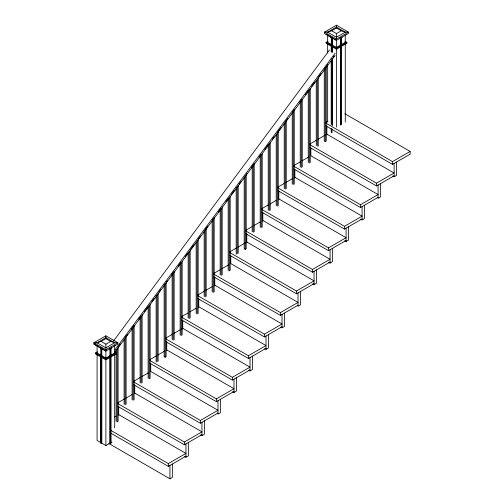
<?xml version="1.0" encoding="UTF-8"?>
<svg xmlns="http://www.w3.org/2000/svg" width="504" height="504" viewBox="0 0 504 504"><rect width="100%" height="100%" fill="white"/><g stroke="black" fill="none" stroke-linecap="round" stroke-linejoin="round"><path stroke-width="0.76" d="M110.338 355.937L110.345 348.68L111.044 348.27L111.044 355.534L110.338 355.937L109.941 355.711L109.941 348.604L110.345 348.68M340.918 45.316L340.918 38.058L341.624 37.649L341.618 44.913L340.918 45.316L340.515 45.089L340.515 37.983L340.918 38.058M113.507 340.975L329.553 49.921M114.893 349.889L335.16 53.159M118.125 347.054L120.469 343.898M125.622 336.949L127.499 334.423M131.248 329.377L134.058 325.584M138.745 319.271L140.622 316.745M144.371 311.699L147.181 307.906M151.868 301.594L154.211 298.437M158.899 292.125L160.776 289.598M166.396 282.026L167.334 280.76M172.022 274.447L173.893 271.921M178.114 266.238L180.923 262.452M185.144 256.769L187.488 253.613M190.764 249.19L194.046 244.774M198.267 239.091L200.611 235.935M205.298 229.622L207.642 226.466M212.795 219.517L213.734 218.257M218.415 211.945L220.758 208.788M225.918 201.839L227.789 199.319M231.538 194.267L234.354 190.481M239.041 184.162L240.912 181.642M246.065 174.693L247.004 173.433M251.691 167.12L254.501 163.328M259.188 157.015L261.066 154.489M264.814 149.442L267.624 145.65M272.311 139.337L274.189 136.811M277.937 131.764L281.219 127.342M285.434 121.659L287.778 118.503M292.465 112.19L294.342 109.664M299.962 102.092L300.901 100.825M305.588 94.513L307.931 91.356M311.68 86.304L314.49 82.517M318.711 76.835L321.054 73.678M324.803 68.626L327.613 64.84M333.239 57.267L334.177 56.001M114.843 352.183L335.11 55.446M336.464 25.2L324.456 32.136L324.456 33.466L336.464 40.396L348.472 33.466L348.472 32.136L336.464 25.2L336.464 28.029L331.664 30.801L327.657 32.136L324.456 32.136L336.464 39.066L348.472 32.136L345.271 32.136L341.271 30.801L336.464 28.029M327.657 32.577L327.657 32.136L336.464 27.046L345.271 32.136L345.271 32.577M331.664 30.801L336.464 33.573L341.271 30.801M328.01 41.215L326.056 42.342L326.056 43.231L336.464 49.241L346.872 43.231L346.872 42.342L344.919 41.215M345.271 32.136L336.464 37.22L327.657 32.136M340.515 37.983L340.421 38.046A1.247 0.724 60 0 0 341.227 37.624M331.311 44.913L332.413 45.089L332.413 37.983L331.311 37.649L331.311 44.913L331.714 44.686M325.937 122.377L327.965 121.206M309.922 143.949L316.021 140.433M318.049 139.255L324.148 135.74M325.502 134.952L326.857 134.171L394.109 172.998L376.494 183.166L309.922 144.736M324.255 69.854L324.255 140.931L325.256 141.511L326.258 140.931L326.258 66.73M293.908 165.52L300.686 161.608M302.041 160.826L308.813 156.914M277.899 187.091L284.672 183.179M286.026 182.398L292.799 178.485M261.885 208.662L268.657 204.75M270.012 203.969L276.11 200.447M245.87 230.233L251.969 226.712M254.003 225.54L260.096 222.018M229.862 251.805L236.634 247.892M237.989 247.111L246.796 242.027L314.049 280.854L296.434 291.022L229.862 252.586M325.937 123.165L392.509 161.601L410.124 151.427L410.124 154.205L392.509 164.373L325.937 125.937M244.194 176.929L244.194 248.787L245.196 249.367L246.198 248.787L246.198 175.367M213.847 273.376L220.62 269.464M221.974 268.682L228.753 264.77M105.89 335.821L93.876 342.758L93.876 344.087L105.89 351.023L117.898 344.087L117.898 342.758L105.89 335.821L105.89 338.65L101.083 341.422L97.083 342.758L93.876 342.758L105.89 349.688L117.898 342.758L114.692 342.758L110.691 341.422L105.89 338.65M97.083 342.758L105.89 337.674L114.692 342.758L105.89 347.842L97.083 342.758L97.083 343.199M309.922 147.508L376.494 185.944L394.109 175.776M392.748 176.022L394.109 176.809L396.509 175.417L396.509 162.061M101.083 341.422L105.89 344.194L110.691 341.422M97.43 351.836L95.477 352.964L95.477 353.852L105.89 359.862L116.298 353.852L116.298 352.964L114.345 351.836M197.833 294.947L204.611 291.035M205.966 290.254L212.738 286.341M109.941 348.604L109.84 348.667A1.247 0.724 60 0 0 110.647 348.245L110.741 348.144A1.247 0.724 60 0 0 111.548 347.729M293.914 166.307L360.486 204.737L378.094 194.569L310.848 155.742M101.934 348.655A1.247 0.724 -60 0 1 101.128 348.245L100.731 348.27L100.731 355.534L101.134 355.307M100.731 355.534L101.833 355.711L101.833 348.604L100.731 348.27M293.914 169.079L360.486 207.516L378.094 197.347M181.824 316.518L187.923 312.997M189.951 311.825L196.05 308.303M277.899 187.879L344.471 226.309L362.086 216.14L294.834 177.314M277.899 190.651L344.471 229.087L362.086 218.919M360.725 219.164L362.086 219.946L364.486 218.56L364.486 205.204M165.81 338.089L172.582 334.177M173.943 333.396L180.035 329.874M181.39 329.093L182.744 328.312L249.997 367.139L232.382 377.307L165.81 338.871M261.885 209.45L328.457 247.88L346.072 237.712L278.819 198.885M261.885 212.222L328.457 250.658L346.072 240.484M344.711 240.736L346.072 241.517L348.472 240.131L348.472 226.775M149.801 359.661L156.574 355.748M157.928 354.967L164.701 351.055M245.876 231.021L312.448 269.451L330.057 259.283L262.811 220.456M164.134 284.779L164.134 356.643L165.136 357.223L166.131 356.643L166.131 282.442M245.876 233.793L312.448 272.229L330.057 262.055M328.702 262.307L330.057 263.088L332.464 261.702L332.464 248.346M133.787 381.232L140.559 377.32M141.914 376.538L148.693 372.626M229.862 255.364L296.434 293.8L314.049 283.626M312.688 283.878L314.049 284.659L316.449 283.273L316.449 269.917M117.772 402.803L124.551 398.891M125.906 398.11L131.998 394.588M213.847 274.157L280.419 312.593L298.034 302.425L230.782 263.598M213.847 276.935L280.419 315.372L298.034 305.197M114.635 416.94L115.989 416.159M197.839 295.728L264.411 334.165L282.026 323.996L214.773 285.169M197.839 298.507L264.411 336.937L282.026 326.768M280.665 327.02L282.026 327.802L284.426 326.416L284.426 313.06M181.824 317.299L248.396 355.736L266.011 345.568L198.759 306.741M100.636 356.366L100.636 442.997L101.033 442.764L101.033 356.914M181.824 320.078L248.396 358.508L266.011 348.34M100.636 442.997L101.833 443.224L101.833 357.38M264.65 348.592L266.011 349.373L268.411 347.987L268.411 334.631M97.083 345.555L97.083 440.483L105.89 445.567L111.983 442.046M109.84 357.437L109.84 443.281L110.244 443.514L111.044 443.054L111.044 356.423M165.81 341.649L232.382 380.079L249.997 369.911M248.642 370.163L249.997 370.944L252.403 369.558L252.403 356.202M149.801 360.442L216.374 398.878L233.988 388.71L166.736 349.883M149.801 363.22L216.374 401.65L233.988 391.482M232.627 391.734L233.988 392.515L236.389 391.129L236.389 377.773M133.787 382.013L200.359 420.449L217.974 410.281L150.721 371.454M133.787 384.785L200.359 423.221L217.974 413.053M117.778 403.584L184.351 442.021L201.959 431.852L134.713 393.026M117.778 406.356L184.351 444.793L201.959 434.624M200.605 434.876L201.959 435.658L204.366 434.272L204.366 420.909M110.597 430.252L168.336 463.592L185.951 453.424L118.698 414.597M110.597 433.031L168.336 466.364L185.951 456.196M184.59 456.448L185.951 457.229L188.351 455.843L188.351 442.481M108.801 443.501L169.936 478.8L172.337 477.414L172.337 464.052M345.807 43.231L346.872 43.231M93.876 344.087L95.162 344.087M111.044 348.27L110.641 348.201L110.641 355.307L111.044 355.534M326.056 34.354L336.464 40.364M341.221 44.686L341.618 44.913M344.906 113.778L410.124 151.427M95.477 344.975L105.89 350.986M111.044 443.054L110.641 442.821L110.641 433.453M332.01 38.058L332.01 45.316M101.43 348.68L101.436 355.937M394.109 163.447L394.109 176.809M392.509 161.601L392.509 164.373M380.501 183.632L380.501 196.988L378.094 198.374L378.094 185.018M376.494 183.166L376.494 185.944M362.086 206.59L362.086 219.946M360.486 204.737L360.486 207.516M346.072 228.161L346.072 241.517M345.271 34.934L345.271 122.012M344.471 226.309L344.471 229.087M341.618 45.801L341.618 124.627M340.817 46.261L340.817 125.087M340.421 46.815L340.421 124.853M336.464 33.573L336.464 127.096M332.413 46.759L332.413 52.221M332.413 58.464L332.413 125.578M332.01 46.204L332.01 52.447M332.01 58.691L332.01 125.03M332.01 128.93L332.01 132.835L331.21 132.369L331.21 128.47M331.21 45.744L331.21 51.988M331.21 60.575L331.21 124.57M330.057 249.732L330.057 263.088M328.457 247.88L328.457 250.658M327.657 34.934L327.657 52.977M327.657 64.745L327.657 122.012M326.857 126.189L326.857 134.833M325.256 68.09L325.256 141.511M318.251 77.515L318.251 146.255M317.249 79.657L317.249 146.047M316.247 80.64L316.247 145.473M314.049 271.303L314.049 284.659M312.448 269.451L312.448 272.229M310.848 147.76L310.848 155.623M310.243 88.301L310.243 162.502M309.242 89.662L309.242 163.082M308.246 90.644L308.246 162.502M302.236 99.086L302.236 167.044M301.241 99.666L301.241 167.618M300.434 291.488L300.434 304.844L298.034 306.23L298.034 292.874M300.239 101.43L300.239 167.044M296.434 291.022L296.434 293.8M294.834 169.331L294.834 177.975M294.235 109.872L294.235 184.073M293.233 111.227L293.233 184.653M292.232 112.997L292.232 184.073M286.228 120.658L286.228 188.616M285.226 122.012L285.226 189.189M284.224 123.001L284.224 188.616M282.026 314.446L282.026 327.802M280.419 312.593L280.419 315.372M278.819 190.903L278.819 199.546M278.221 131.443L278.221 205.645M277.219 132.798L277.219 206.224M276.217 134.568L276.217 205.645M270.213 142.229L270.213 210.181M269.212 143.583L269.212 210.76M268.21 144.572L268.21 210.181M266.011 336.017L266.011 349.373M264.411 334.165L264.411 336.937M262.811 212.474L262.811 221.117M262.206 153.796L262.206 227.216M261.204 154.369L261.204 227.795M260.209 156.139L260.209 227.216M254.199 163.8L254.199 231.752M253.203 165.936L253.203 232.331M252.202 166.925L252.202 231.752M249.997 357.588L249.997 370.944M248.396 355.736L248.396 358.508M246.796 234.045L246.796 242.689M245.196 175.94L245.196 249.367M238.19 185.371L238.19 253.323M237.189 186.726L237.189 253.903M236.187 187.715L236.187 254.104M233.988 379.159L233.988 392.515M232.382 377.307L232.382 380.079M230.782 255.616L230.782 263.479M230.183 196.157L230.183 270.358L229.181 270.938L229.181 197.511M228.18 198.5L228.18 270.358M222.176 206.942L222.176 274.894M221.174 208.297L221.174 275.474M220.374 399.344L220.374 412.7L217.974 414.086L217.974 400.73M220.172 209.286L220.172 274.894M216.374 398.878L216.374 401.65M214.773 277.187L214.773 285.831M214.168 217.728L214.168 291.929M213.173 219.083L213.173 292.509M212.171 220.853L212.171 291.929M206.167 228.514L206.167 296.465M205.166 229.868L205.166 297.045M204.164 230.857L204.164 296.465M201.959 422.302L201.959 435.658M200.359 420.449L200.359 423.221M198.759 298.759L198.759 307.402M198.16 239.299L198.16 313.501M197.159 240.654L197.159 314.08M196.157 242.424L196.157 313.501M190.153 250.085L190.153 318.037M189.151 251.439L189.151 318.616M188.149 253.21L188.149 318.037M185.951 443.873L185.951 457.229M184.351 442.021L184.351 444.793M182.744 320.33L182.744 328.973M182.146 261.652L182.146 335.072M181.144 262.225L181.144 335.651M180.142 263.989L180.142 335.072M174.138 271.656L174.138 339.608M173.137 273.011L173.137 340.187M172.141 273.993L172.141 339.608M169.936 465.444L169.936 478.8M168.336 463.592L168.336 466.364M166.736 341.901L166.736 350.545M165.136 283.796L165.136 357.223M158.13 293.221L158.13 361.179M157.128 294.582L157.128 361.759M156.127 295.565L156.127 361.96M150.721 363.472L150.721 371.328M150.123 304.007L150.123 378.214L149.121 378.794L149.121 305.367M148.119 306.35L148.119 378.214M142.115 314.792L142.115 382.75M141.114 316.153L141.114 383.33M140.112 317.917L140.112 382.75M134.713 385.043L134.713 393.687M134.108 325.578L134.108 399.785M133.106 326.939L133.106 400.365M132.105 328.702L132.105 399.785M126.101 336.363L126.101 404.321M125.105 337.724L125.105 404.901M124.104 339.488L124.104 404.321M118.698 406.615L118.698 415.258M118.1 347.149L118.1 421.357L117.098 421.936L117.098 349.291M116.096 350.274L116.096 421.357M114.692 345.555L114.692 427.928M110.641 356.196L110.641 430.334M110.244 356.889L110.244 443.514M105.89 344.194L105.89 445.567M101.436 356.826L101.436 443.457M342.128 37.101A1.247 0.724 60 0 1 341.416 37.554M331.411 37.586A1.247 0.724 -60 0 1 330.8 37.101M332.514 38.033A1.247 0.724 -60 0 1 331.701 37.624M101.033 348.138A1.247 0.724 -60 0 1 100.227 347.729M345.271 42.342L336.464 47.426L327.657 42.342L326.056 42.342L336.464 48.352L346.872 42.342L345.271 42.342M114.692 352.964L105.89 358.048L97.083 352.964L95.477 352.964L105.89 358.974L116.298 352.964L114.692 352.964"/></g></svg>
